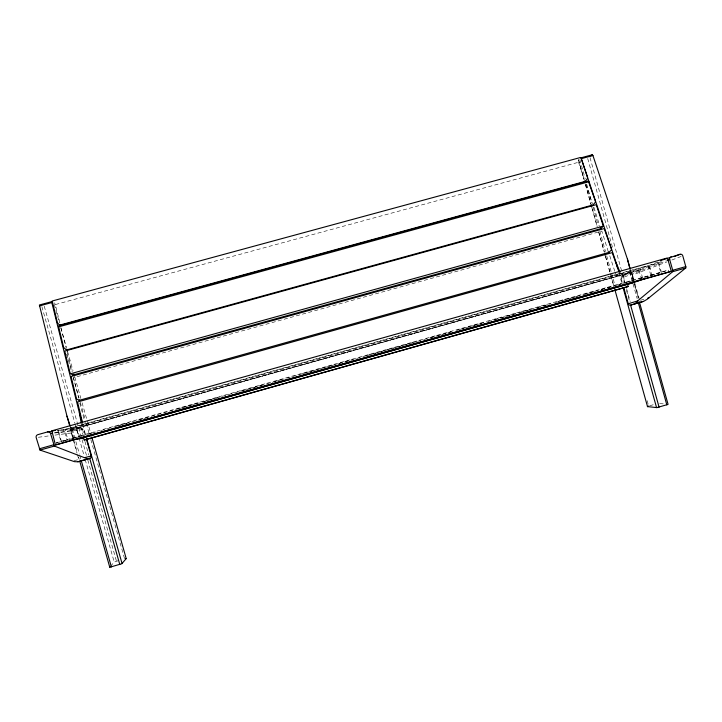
<?xml version="1.0" encoding="UTF-8"?>
<svg xmlns="http://www.w3.org/2000/svg" width="722" height="722" viewBox="0 0 722 722"><rect width="100%" height="100%" fill="white"/><g stroke="black" fill="none" stroke-linecap="round" stroke-linejoin="round"><path stroke-width="0.54" stroke-dasharray="3.61 2.71" d="M586.056 184.074L592.464 204.136M632.598 280.714L629.801 272.645L77.308 427.984L79.402 436.62M641.921 279.585L638.438 269.252L71.415 428.642L74.149 439.662M623.194 275.235L625.008 282.916M593.953 207.385L600.316 227.773M82.886 424.094C84.979 427.794 87.272 424.726 84.691 421.504M110.502 566.31L114.22 562.104L118.498 560.588M85.557 425.8L616.832 276.418L619.422 274.225L619.314 272.871M631.488 271.977L634.087 282.392M640.224 268.548L642.571 278.214M650.82 275.226L648.347 266.779A1.318 0.469 74.4 0 0 647.535 265.678L65.188 429.337L67.724 439.662M620.297 272.627L622.066 274.559L629.945 272.32L630.135 269.866M70.639 427.063L72.353 429.121L80.882 426.693L81.288 424.076M657.688 262.059L622.436 275.858L621.29 276.77L621.128 278.241L666.596 260.714M616.832 276.418L615.135 272.338M622.436 275.858L630.207 273.674L663.31 260.804M630.207 273.674A1.94 1.895 77.1 0 1 632.553 275.028L666.884 261.915M671.857 260.01L681.794 256.22M625.775 282.636L668.265 270.145L668.852 272.14M640.459 300.28L644.466 299.079M649.737 405.764L654.312 404.428M57.074 444.626L56.506 442.532L668.265 270.145M63.184 441.187L95.701 432.018M101.125 430.493L111.964 427.442M117.379 425.908L128.218 422.857M139.066 419.798L198.685 403.002M204.1 401.468L262.637 384.97M274.559 381.613L333.095 365.115M338.519 363.59L451.25 331.822M483.776 322.653L456.674 330.288L483.857 322.68M488.108 321.434L550.976 303.709M558.566 301.57L621.434 283.854M62.57 441.413L68.003 439.888M72.344 438.66L83.201 435.601M88.635 434.066L92.976 432.848M113.607 427.036L147.261 417.542M177.666 408.977L217.845 397.66M241.726 390.927L281.905 379.601M302.536 373.788L352.48 359.709M366.595 355.729L416.54 341.659M430.655 337.679L451.286 331.867M494.714 319.62L515.346 313.808M520.779 312.283L531.636 309.224M537.06 307.689L547.917 304.63M555.516 302.491L579.405 295.758M584.838 294.224L595.695 291.165M601.119 289.639L611.976 286.571M617.409 285.046L633.699 280.452M639.123 278.927L659.755 273.115M61.487 441.72L58.672 431.467L657.986 263.034L660.838 272.808M65.188 429.337L70.196 428.778L70.837 430.041L640.161 269.956M54.547 432.649C64.05 432.442 73.59 429.545 82.705 428.272L83.68 429.482L85.178 434.779M59.854 322.716L55.287 304.576L578.539 162.26A1.498 0.469 76.7 0 1 578.43 160.392M74.041 460.708L78.815 459.481L77.308 454.183M56.506 442.532L61.018 441.801L57.832 430.574M38.347 437.27L49.971 435.754M55.007 435.095L71.297 432.965A2.058 2.022 -13.1 0 1 72.732 430.465M54.619 433.029L83.68 429.482M56.921 430.853L81.144 428.092M60.729 429.834L64.132 429.68L67.326 440.772M71.415 428.642L76.279 428.191L78.797 436.711M77.308 427.984L81.92 427.559L84.068 434.725M659.664 403.526L665.242 404.058M79.781 403.029L84.42 420.43M67.11 352.598L72.218 371.92M60.838 327.644L66.189 347.923M54.529 302.807L55.287 304.576M578.539 162.26L584.206 179.318M608.231 251.572L601.832 231.076L73.427 377.723L78.833 398.219M614.783 271.264L609.648 255.462M661.551 272.555L658.681 262.763A1.363 0.496 74.5 0 1 658.545 261.788M652.137 275.93L649.349 266.391A1.327 0.478 74.4 0 1 649.421 264.947M54.249 304.404L59.412 322.653M60.91 327.932L66.37 347.237M67.57 351.461L73.03 370.747M74.835 377.119L80.891 398.508M82.091 402.768L90.575 432.713M66.659 354.159L71.794 372.299M73.301 377.633L79.041 397.912M80.25 402.172L85.079 419.238M86.288 423.507L89.311 434.175M90.819 439.499L124.599 558.81M82.615 424.238L85.575 434.725M80.765 426.747L83.129 435.104M84.907 441.377L88.752 454.95M44.25 306.2L80.837 435.402M82.046 439.671L86.577 455.672M87.786 459.941L116.459 561.184M41.867 306.615L74.898 423.245M75.205 424.31L78.833 437.144M79.14 438.209L83.978 455.311M85.196 459.589L114.22 562.104M72.353 429.121L74.718 437.478M75.9 441.656L79.456 454.201M79.754 455.239L80.936 459.418M70.26 427.704L73.707 439.987M74.014 441.07L77.389 452.893M78.581 457.089L79.212 459.363M71.297 432.965L72.805 438.272M73.102 439.328L77.01 453.118M632.553 275.028L633.736 279.279M634.927 283.52L639.367 299.45M630.541 269.866L633.519 280.533M633.817 281.598L638.284 297.599M630.378 269.694L633.32 280.217M634.494 284.432L638.311 298.105M629.846 272.375L632.779 282.907M633.077 283.954L637.183 298.691M590.018 157.64L624.801 282.248M626.606 288.683L630.198 301.561M622.066 274.559L624.422 282.988M626.479 290.361L629.71 301.94M587.699 158.506L613.068 249.406M619.413 272.113L622.608 283.556M618.971 272.898L621.913 283.43M579.811 159.49L585.253 178.984M586.769 184.399L591.905 202.81M593.114 207.142L598.249 225.544M599.765 230.95L605.505 251.518M606.715 255.841L611.245 272.068M611.543 273.151L614.864 285.046M647.156 400.674L648.356 404.997M578.548 159.598L584.251 180.04M585.461 184.345L590.867 203.703M592.365 209.082L597.166 226.284M598.664 231.654L604.368 252.077M605.568 256.373L610.072 272.492M610.37 273.566L613.971 286.463M578.484 159.706L583.927 179.218M585.443 184.642L591.498 206.33M591.805 207.413L597.247 226.925M598.764 232.34L604.206 251.843M605.415 256.175L610.559 274.595M610.866 275.678L613.89 286.508M70.837 430.041L73.22 438.687M58.672 431.467L58.5 430.493M657.805 262.573A1.354 0.496 74.4 0 1 657.986 263.034"/><path stroke-width="1.08" d="M71.072 376.478L76.424 398.382L76.893 399.275L79.158 400.34L608.854 252.429L611.363 250.029L611.317 248.873L604.215 228.576L71.162 376.46M51.849 430.844L55.432 444.905L57.074 444.626L668.852 272.14L671.316 271.264L667.787 259.234A1.39 0.523 74.5 0 0 666.902 258.088L51.903 430.817L55.26 430.447M603.312 226.076L596.264 204.687L64.754 351.1L70.016 372.85L72.805 375.061L600.939 228.603L603.312 226.076L70.494 373.77M79.763 461.286L109.771 567.248L121.81 563.738L126.215 558.611L125.285 558.629M109.753 567.149L110.403 566.418M618.98 271.851L612.229 252.619L77.525 401.983L82.479 422.55M79.158 400.34L79.194 399.717M588.304 181.014L595.406 201.176L595.361 202.214L593.069 204.931L66.487 349.962L63.653 347.508L58.428 325.938L588.367 180.969M685.719 268.015L672.651 271.698L637.183 301.336L635.279 303.619L643.663 301.345L647.092 299.332L685.719 268.015A1.39 0.541 74.2 0 0 685.783 266.589L682.786 255.841A2.229 2.175 76.7 0 0 680.097 254.279L660.801 260.48M72.805 375.061L72.841 374.465M590.786 155.826L592.311 154.761L592.924 155.51L627.445 259.162L630.017 269.008M66.487 349.962L66.496 349.177M81.234 423.164L79.348 412.704L51.587 301.679L39.403 304.991L66.984 416.161L70.26 426.251M580.461 157.495L52.228 301.002L57.128 321.597C57.056 322.896 59.917 325.893 60.26 324.53M674.177 256.581L680.097 254.279M667.633 260.317L669.7 259.514A2.229 2.175 76.7 0 1 671.198 256.77M79.98 438.714L633.185 282.717M640.946 279.937L634.087 282.392L79.384 438.814L74.149 439.662M642.878 279.243L644.936 278.502M627.662 284.703L628.176 286.481L626.245 287.157L85.449 439.752L84.176 439.978L83.662 438.119M648.663 406.08L647.417 406.603L656.957 407.614L668.076 404.374L639.484 302.319M77.958 461.773L86.622 459.309L87.01 458.678L54.358 446.061L50.522 433.525A2.383 2.337 -12.6 0 0 47.589 431.918L37.833 434.662A2.383 2.337 -12.6 0 0 36.172 437.559L40.035 450.095L74.492 461.665L77.832 461.8L89.754 458.479A2.058 2.022 -16.2 0 0 91.18 455.979L86.378 439.021M623.799 287.807L628.248 303.754L637.661 300.921M647.742 298.096L649.394 297.599M635.658 303.61L630.595 305.108A1.94 1.904 79.5 0 1 628.248 303.754M643.546 301.381L630.595 305.108L659.087 407.172M39.367 448.804L53.699 444.761M672.651 271.698A1.39 0.523 74.2 0 0 672.696 270.272L685.783 266.589M55.432 444.905L671.316 271.264M40.035 450.095L54.358 446.061M84.176 439.978L628.176 286.481M60.161 324.981L585.307 181.348M58.464 326.913L588.971 181.745M592.311 154.761L581.039 157.82L616.028 262.366L619.882 271.86M39.403 305.938L51.596 302.626M581.652 158.569L592.924 155.51M86.505 459.345L89.754 458.479M85.142 457.522L91.18 455.979M70.205 440.303L73.518 439.77M50.522 433.525L52.571 433.272M47.589 431.918L52.778 431.332M600.939 228.603L600.316 227.773M608.854 252.429L608.303 251.77M66.966 349.322L67.57 351.461M73.924 373.915L74.528 376.054M91.775 436.954L126.215 558.611M79.348 412.704L82.317 423.191M86.766 438.913L122.063 563.566M89.636 458.082L119.78 564.514M81.225 460.465L111.396 566.96M66.984 416.161L69.664 425.61M669.7 259.514L672.696 270.272M627.445 259.162L630.089 268.638M638.067 301.85L666.83 404.907M616.028 262.366L617.797 268.683M623.086 287.645L656.578 407.623M591.165 204.777L591.76 206.925M604.666 253.151L605.271 255.299M614.873 289.684L647.535 406.666M81.342 460.871A2.058 2.022 -16.1 0 1 80.575 460.934M639.502 301.986A1.94 1.895 79.4 0 1 638.365 302.906M584.757 180.852A1.498 0.478 76.3 0 0 585.38 181.285L587.401 178.614A1.507 0.478 76.4 0 0 587.302 176.746L581.201 158.443A1.507 0.478 76.7 0 0 580.389 157.567"/></g></svg>
